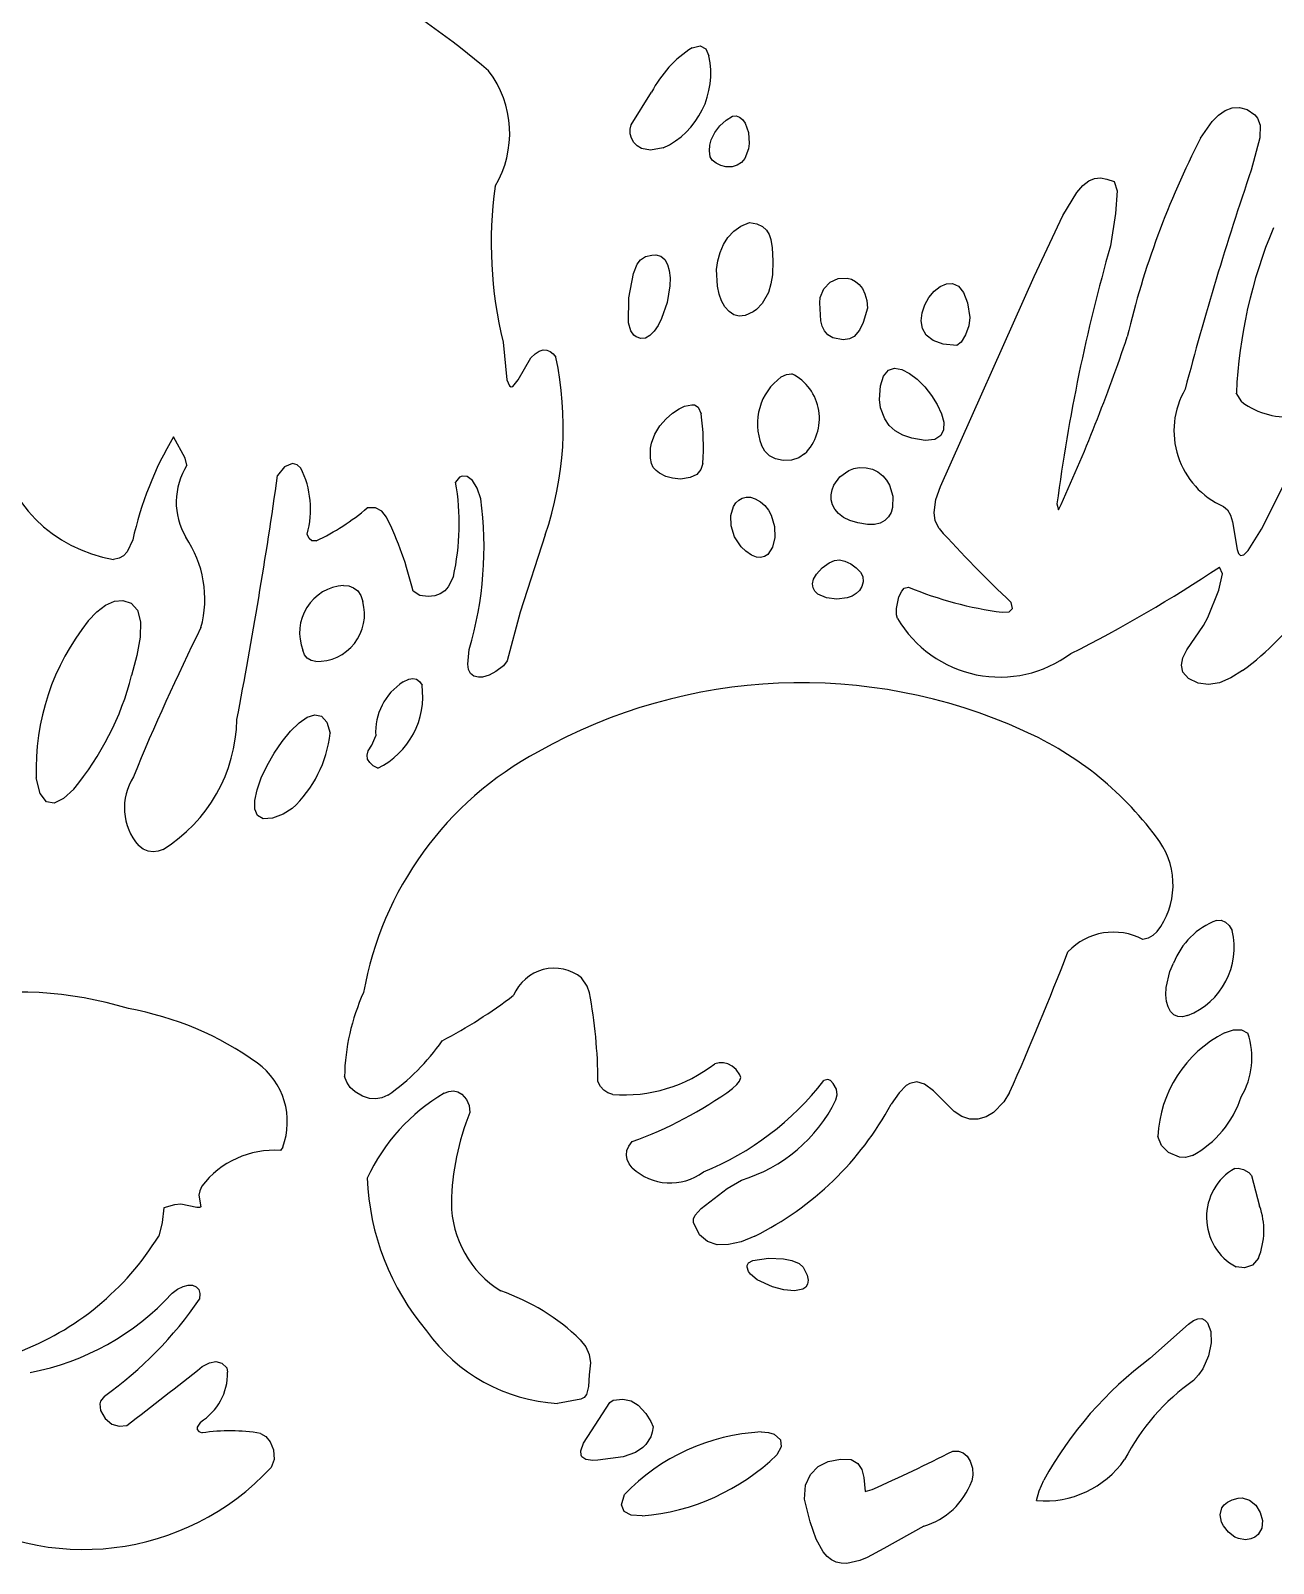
# Model space of a CAD drawing. Extents: x 0.98 to 3.75, y 0.23 to 4.49.
# Drawn here: x 2.374 to 3, y 1.123 to 1.894 of the extents above; entities that cross this region are included whole.
import ezdxf

# ---------------------------------------------------------------- set-up
doc = ezdxf.new("R2010")
doc.units = 0
doc.header["$MEASUREMENT"] = 0
doc.layers.add('Arc', color=6, linetype='CONTINUOUS')
doc.layers.add('Line', color=1, linetype='CONTINUOUS')

msp = doc.modelspace()

# ---------------------------------------------------------------- linework, layer by layer
at = {"layer": 'Arc', "color": 0, "true_color": 0x000000}
for centre, radius, start, end in [((2.35139, 1.5796), 0.38869, 49.29937, 70.83895), ((2.73883, 1.83668), 0.05844, 122.63982, 152.63218), ((2.67533, 1.87297), 0.0414, -65.06718, 12.29207), ((2.56348, 1.84271), 0.05204, -30.7025, 37.33566), ((3.354, 1.6392), 0.43955, 152.772, 166.68943), ((4.47155, 1.31668), 1.56735, 161.1039, 165.31258), ((2.81613, 1.78729), 0.2099, 172.09989, -166.34481), ((3.22588, 1.70094), 0.24498, 157.35576, 177.34765), ((3.78472, 1.53894), 0.90147, 164.08502, 172.52103), ((2.11914, 2.01031), 0.85106, -24.79704, -18.49075), ((2.47615, 1.69503), 0.16634, -19.03914, 12.20441), ((2.76936, 1.69664), 0.02919, 126.14337, -158.27234), ((2.74626, 1.69934), 0.02513, -45.34478, 63.45733), ((2.99142, 1.69315), 0.04165, 149.85017, -113.77496), ((3.00673, 1.73815), 0.03809, -126.7777, -81.90957), ((2.59692, 1.68559), 0.11609, -4.40871, 7.9347), ((2.60043, 1.5991), 0.17892, 149.42534, 167.38118), ((2.42803, 1.6995), 0.07208, -170.73366, -99.45309), ((2.48273, 1.65716), 0.03499, 147.78204, -149.80016), ((2.46906, 1.65368), 0.04626, -15.68803, 26.57775), ((-0.11751, 2.04454), 2.64287, -10.83337, -8.13466), ((2.46933, 1.64632), 0.1208, -12.69243, 10.00067), ((2.42117, 1.63458), 0.18145, -16.47208, 7.71627), ((2.4704, 1.74018), 0.113, -65.00378, -49.43739), ((2.39199, 1.57085), 0.17977, 13.37765, 26.0116), ((3.26648, 2.03323), 0.58373, -138.16638, -133.06568), ((2.88468, 1.70468), 0.16559, -53.00016, -20.58233), ((2.40731, 1.60853), 0.05481, -15.27423, 34.48032), ((2.58952, 2.19652), 0.68841, -63.3923, -56.1856), ((2.53354, 1.59159), 0.02375, 93.76721, -158.11295), ((2.88865, 1.79025), 0.19019, -112.38933, -97.67171), ((2.51878, 1.60075), 0.02368, -92.06593, 15.76859), ((2.49673, 1.52263), 0.11954, 141.26563, -177.99355), ((2.86217, 1.62885), 0.05967, -149.63828, -53.28339), ((3.51246, 1.0723), 1.17454, 153.62512, 157.64458), ((2.28465, 1.60576), 0.14513, -39.8101, -14.3067), ((2.57787, 1.54153), 0.0298, 122.30547, -176.26722), ((2.76242, 1.29585), 0.27047, 65.61233, 119.34809), ((2.53136, 1.55959), 0.04044, -63.88268, 7.89644), ((2.39977, 1.54918), 0.0785, -58.19561, -1.00416), ((2.46474, 1.54775), 0.06087, -47.2628, -6.47203), ((2.80548, 1.38806), 0.16871, 35.63064, 65.999), ((2.71107, 1.38027), 0.17175, 118.22038, 169.90972), ((2.45077, 1.5034), 0.02913, 147.51733, -139.2391), ((2.91077, 1.46457), 0.03856, -37.42888, 34.37502), ((2.98466, 1.41158), 0.03765, 110.91742, 158.726), ((2.91933, 1.40938), 0.03143, 61.85284, 136.76861), ((2.94313, 1.43322), 0.03694, -68.52601, 13.19943), ((1.39986, 2.00949), 1.60452, -23.87619, -21.13672), ((2.63796, 1.40042), 0.02222, 51.80579, 157.18554), ((2.36858, 1.2243), 0.18634, 72.80163, 128.66435), ((2.63839, 1.36634), 0.10599, 155.45783, 179.01509), ((2.4611, 1.61476), 0.25842, -62.21686, -52.76073), ((2.41235, 1.36426), 0.24761, 0.32433, 10.71373), ((2.3963, 1.24697), 0.15773, 54.19158, 80.00693), ((3.00354, 1.33507), 0.06194, 117.168, 177.31782), ((2.95109, 1.37747), 0.03792, -31.03232, 19.16382), ((2.49142, 1.44869), 0.10971, -55.09512, -34.7579), ((2.46712, 1.34536), 0.03651, -20.45372, 53.98004), ((2.67302, 1.43335), 0.07443, -94.36982, -52.14828), ((2.65773, 1.45576), 0.14646, -67.83371, -37.74698), ((2.63284, 1.27519), 0.0984, 120.76944, 154.80575), ((2.60796, 1.52744), 0.20412, -70.19757, -54.0995), ((2.93465, 1.37364), 0.05139, -61.66477, -17.8036), ((2.71233, 1.30228), 0.12619, 157.74714, 178.96117), ((2.70975, 1.39065), 0.07789, -73.27725, -26.12323), ((2.66782, 1.42978), 0.15877, -63.42856, -28.40136), ((2.49709, 1.28526), 0.04581, 86.07106, 142.74173), ((2.69635, 1.34229), 0.02771, -133.69585, -53.10707), ((2.99458, 1.29732), 0.02843, 119.98549, -118.51689), ((2.671, 1.32223), 0.1273, -177.68123, -139.81989), ((2.63848, 1.30487), 0.05232, -179.66189, -121.57649), ((2.95832, 1.29064), 0.03669, -22.23576, 19.61961), ((2.31737, 1.36292), 0.14286, -69.40993, -31.69727), ((2.35057, 1.34565), 0.12857, -79.37665, -42.33095), ((2.57467, 1.15625), 0.11023, 46.12888, 70.71309), ((2.29626, 1.36842), 0.19814, -54.4091, -34.53345), ((2.64463, 1.29042), 0.08694, -144.63089, -93.3272), ((-1.0551, 5.6782), 5.67609, -52.21203, -51.72584), ((2.44471, 1.21886), 0.02889, -58.34254, 1.02269), ((3.04932, 1.07503), 0.1879, 126.44749, 151.38208), ((3.0243, 1.12404), 0.11183, 125.3711, 152.67379), ((2.47468, 1.09603), 0.09382, 80.51728, 98.50653), ((2.74753, 1.0864), 0.10304, 93.01578, 136.13629), ((2.67277, 1.2579), 0.1113, -85.14526, -46.0726), ((2.47456, 1.89363), 0.8014, -66.20018, -62.98544), ((2.88472, 1.20382), 0.04927, -94.7088, -35.25765), ((2.4011, 1.25885), 0.12869, -123.39954, -42.83113), ((2.81368, 1.17705), 0.03655, -73.79824, -20.13083)]:
    msp.add_arc(centre, radius, start, end, dxfattribs=at)
at = {"layer": 'Line', "color": 0, "true_color": 0x000000}
for p, q in [((2.70731, 1.88589), (2.71137, 1.88685)), ((2.71137, 1.88685), (2.71417, 1.88533)), ((2.71417, 1.88533), (2.71578, 1.88178)), ((2.67672, 1.84709), (2.68693, 1.86354)), ((2.7244, 1.84945), (2.72758, 1.85139)), ((2.72758, 1.85139), (2.72948, 1.85158)), ((2.72948, 1.85158), (2.73118, 1.85099)), ((2.96897, 1.84874), (2.97213, 1.85192)), ((2.97213, 1.85192), (2.97547, 1.85424)), ((2.97547, 1.85424), (2.97899, 1.85557)), ((2.97899, 1.85557), (2.98268, 1.85577)), ((2.98268, 1.85577), (2.98656, 1.85472)), ((2.98656, 1.85472), (2.99054, 1.8521)), ((2.99054, 1.8521), (2.99182, 1.8505)), ((2.67618, 1.84493), (2.67672, 1.84709)), ((2.67621, 1.84263), (2.67618, 1.84493)), ((2.71877, 1.84322), (2.7213, 1.84655)), ((2.7213, 1.84655), (2.7244, 1.84945)), ((2.73118, 1.85099), (2.73268, 1.84975)), ((2.73268, 1.84975), (2.73393, 1.84797)), ((2.73393, 1.84797), (2.73561, 1.84324)), ((2.96315, 1.84031), (2.96897, 1.84874)), ((2.99182, 1.8505), (2.99319, 1.84684)), ((2.99319, 1.84684), (2.99299, 1.84046)), ((2.6768, 1.84036), (2.67621, 1.84263)), ((2.67795, 1.83825), (2.6768, 1.84036)), ((2.67966, 1.83644), (2.67795, 1.83825)), ((2.68192, 1.8351), (2.67966, 1.83644)), ((2.7161, 1.83396), (2.71631, 1.8368)), ((2.71631, 1.8368), (2.71698, 1.83949)), ((2.71698, 1.83949), (2.71877, 1.84322)), ((2.73561, 1.84324), (2.73602, 1.83775)), ((2.73602, 1.83775), (2.73568, 1.835)), ((2.99299, 1.84046), (2.98866, 1.82427)), ((2.68635, 1.83425), (2.68192, 1.8351)), ((2.69278, 1.83543), (2.68635, 1.83425)), ((2.71643, 1.83096), (2.7161, 1.83396)), ((2.71738, 1.82933), (2.71643, 1.83096)), ((2.71935, 1.82779), (2.71738, 1.82933)), ((2.73216, 1.8282), (2.73007, 1.82679)), ((2.73377, 1.83011), (2.73216, 1.8282)), ((2.73568, 1.835), (2.73377, 1.83011)), ((2.72183, 1.82658), (2.71935, 1.82779)), ((2.72435, 1.82596), (2.72183, 1.82658)), ((2.72747, 1.826), (2.72435, 1.82596)), ((2.73007, 1.82679), (2.72747, 1.826)), ((2.90976, 1.82013), (2.91279, 1.82037)), ((2.91279, 1.82037), (2.91605, 1.81981)), ((2.89393, 1.80152), (2.9009, 1.81307)), ((2.9009, 1.81307), (2.90394, 1.81663)), ((2.90394, 1.81663), (2.90686, 1.81894)), ((2.90686, 1.81894), (2.90976, 1.82013)), ((2.91605, 1.81981), (2.91968, 1.81861)), ((2.91968, 1.81861), (2.92117, 1.81379)), ((2.92117, 1.81379), (2.92038, 1.80247)), ((2.73186, 1.79612), (2.73612, 1.79794)), ((2.73612, 1.79794), (2.73985, 1.79727)), ((2.73985, 1.79727), (2.74266, 1.79597)), ((2.87943, 1.77082), (2.89393, 1.80152)), ((2.92038, 1.80247), (2.9178, 1.78613)), ((2.72308, 1.78678), (2.72537, 1.79041)), ((2.72537, 1.79041), (2.72829, 1.79357)), ((2.72829, 1.79357), (2.73186, 1.79612)), ((2.74266, 1.79597), (2.74469, 1.79414)), ((2.74469, 1.79414), (2.74606, 1.79191)), ((2.74606, 1.79191), (2.74692, 1.78936)), ((2.72026, 1.77858), (2.72138, 1.7828)), ((2.72138, 1.7828), (2.72308, 1.78678)), ((2.74692, 1.78936), (2.74756, 1.7852)), ((2.74756, 1.7852), (2.74794, 1.77864)), ((2.67783, 1.77223), (2.67963, 1.77688)), ((2.67963, 1.77688), (2.68142, 1.77921)), ((2.68142, 1.77921), (2.68384, 1.7808)), ((2.68384, 1.7808), (2.68706, 1.78155)), ((2.68706, 1.78155), (2.68902, 1.78159)), ((2.68902, 1.78159), (2.69162, 1.78094)), ((2.69162, 1.78094), (2.6936, 1.77932)), ((2.6936, 1.77932), (2.69499, 1.77687)), ((2.69499, 1.77687), (2.69585, 1.77374)), ((2.71967, 1.77427), (2.72026, 1.77858)), ((2.72001, 1.76581), (2.71967, 1.77427)), ((2.74794, 1.77864), (2.74769, 1.77159)), ((2.67547, 1.75995), (2.67783, 1.77223)), ((2.69585, 1.77374), (2.69621, 1.77011)), ((2.69621, 1.77011), (2.6961, 1.76611)), ((2.74695, 1.76701), (2.74568, 1.76272)), ((2.74769, 1.77159), (2.74695, 1.76701)), ((2.77354, 1.76461), (2.77676, 1.76788)), ((2.77676, 1.76788), (2.78085, 1.76973)), ((2.78085, 1.76973), (2.78528, 1.76995)), ((2.78528, 1.76995), (2.78745, 1.76938)), ((2.78745, 1.76938), (2.7895, 1.76832)), ((2.7895, 1.76832), (2.79137, 1.76676)), ((2.79137, 1.76676), (2.79299, 1.76465)), ((2.8321, 1.76578), (2.83526, 1.76715)), ((2.83231, 1.66506), (2.87943, 1.77082)), ((2.83526, 1.76715), (2.83841, 1.76727)), ((2.83841, 1.76727), (2.84136, 1.76587)), ((2.67526, 1.74747), (2.67547, 1.75995)), ((2.6961, 1.76611), (2.6947, 1.75765)), ((2.72087, 1.76193), (2.72001, 1.76581)), ((2.72216, 1.75843), (2.72087, 1.76193)), ((2.74568, 1.76272), (2.74264, 1.7571)), ((2.77155, 1.75749), (2.77175, 1.76012)), ((2.77175, 1.76012), (2.77354, 1.76461)), ((2.79299, 1.76465), (2.79429, 1.76198)), ((2.79429, 1.76198), (2.7952, 1.75871)), ((2.7952, 1.75871), (2.79565, 1.75483)), ((2.82437, 1.75649), (2.82647, 1.7602)), ((2.82647, 1.7602), (2.82911, 1.76338)), ((2.82911, 1.76338), (2.8321, 1.76578)), ((2.84136, 1.76587), (2.84392, 1.76272)), ((2.84392, 1.76272), (2.84591, 1.75757)), ((2.6947, 1.75765), (2.69196, 1.74962)), ((2.72385, 1.75546), (2.72216, 1.75843)), ((2.72591, 1.75312), (2.72385, 1.75546)), ((2.7283, 1.75155), (2.72591, 1.75312)), ((2.73101, 1.75087), (2.7283, 1.75155)), ((2.734, 1.7512), (2.73101, 1.75087)), ((2.73804, 1.75294), (2.734, 1.7512)), ((2.73976, 1.75413), (2.73804, 1.75294)), ((2.74264, 1.7571), (2.73976, 1.75413)), ((2.7721, 1.74853), (2.77155, 1.75749)), ((2.79565, 1.75483), (2.79333, 1.74768)), ((2.82256, 1.74845), (2.82301, 1.7525)), ((2.82301, 1.7525), (2.82437, 1.75649)), ((2.84591, 1.75757), (2.84714, 1.75018)), ((2.67641, 1.74349), (2.67526, 1.74747)), ((2.67802, 1.74129), (2.67641, 1.74349)), ((2.68824, 1.74323), (2.68611, 1.74105)), ((2.6902, 1.74614), (2.68824, 1.74323)), ((2.69196, 1.74962), (2.6902, 1.74614)), ((2.77277, 1.74579), (2.7721, 1.74853)), ((2.7739, 1.74335), (2.77277, 1.74579)), ((2.77562, 1.74133), (2.7739, 1.74335)), ((2.79154, 1.74368), (2.78889, 1.74058)), ((2.79333, 1.74768), (2.79154, 1.74368)), ((2.8232, 1.74461), (2.82256, 1.74845)), ((2.82514, 1.74121), (2.8232, 1.74461)), ((2.84661, 1.746), (2.84487, 1.74139)), ((2.84714, 1.75018), (2.84661, 1.746)), ((2.61217, 1.73774), (2.61417, 1.71874)), ((2.67915, 1.74039), (2.67802, 1.74129)), ((2.68152, 1.73948), (2.67915, 1.74039)), ((2.68385, 1.73975), (2.68152, 1.73948)), ((2.68611, 1.74105), (2.68385, 1.73975)), ((2.77806, 1.73985), (2.77562, 1.74133)), ((2.78325, 1.73886), (2.77806, 1.73985)), ((2.78643, 1.73931), (2.78325, 1.73886)), ((2.78889, 1.74058), (2.78643, 1.73931)), ((2.82854, 1.7385), (2.82514, 1.74121)), ((2.83361, 1.73671), (2.82854, 1.7385)), ((2.84052, 1.73611), (2.83361, 1.73671)), ((2.84262, 1.73766), (2.84052, 1.73611)), ((2.84487, 1.74139), (2.84262, 1.73766)), ((2.61982, 1.71877), (2.62609, 1.72979)), ((2.62609, 1.72979), (2.62831, 1.7319)), ((2.62831, 1.7319), (2.6304, 1.73321)), ((2.6304, 1.73321), (2.63235, 1.7338)), ((2.63235, 1.7338), (2.63415, 1.73372)), ((2.63415, 1.73372), (2.63582, 1.73306)), ((2.63582, 1.73306), (2.63735, 1.73186)), ((2.63735, 1.73186), (2.63873, 1.7302)), ((2.75214, 1.72021), (2.75476, 1.72146)), ((2.75476, 1.72146), (2.7575, 1.72182)), ((2.80212, 1.71567), (2.80367, 1.72068)), ((2.80367, 1.72068), (2.8061, 1.72356)), ((2.8061, 1.72356), (2.80922, 1.72456)), ((2.80922, 1.72456), (2.81281, 1.72396)), ((2.81281, 1.72396), (2.81667, 1.72202)), ((2.81667, 1.72202), (2.82059, 1.71902)), ((2.61417, 1.71874), (2.61543, 1.71569)), ((2.61543, 1.71569), (2.61619, 1.71528)), ((2.61619, 1.71528), (2.61703, 1.71548)), ((2.61703, 1.71548), (2.61982, 1.71877)), ((2.80164, 1.70893), (2.80212, 1.71567)), ((2.82059, 1.71902), (2.82437, 1.71522)), ((2.82437, 1.71522), (2.82779, 1.71088)), ((2.70073, 1.70414), (2.70353, 1.70549)), ((2.70353, 1.70549), (2.70711, 1.70625)), ((2.70711, 1.70625), (2.70846, 1.7061)), ((2.70846, 1.7061), (2.71043, 1.70495)), ((2.71043, 1.70495), (2.71189, 1.70161)), ((2.80217, 1.70473), (2.80164, 1.70893)), ((2.80427, 1.69907), (2.80217, 1.70473)), ((2.82779, 1.71088), (2.83066, 1.70629)), ((2.83066, 1.70629), (2.83277, 1.7017)), ((2.98393, 1.70764), (2.98116, 1.71228)), ((2.69115, 1.69555), (2.69424, 1.69909)), ((2.69424, 1.69909), (2.69753, 1.70198)), ((2.69753, 1.70198), (2.70073, 1.70414)), ((2.80655, 1.69582), (2.80427, 1.69907)), ((2.83277, 1.7017), (2.8339, 1.69739)), ((2.8339, 1.69739), (2.83386, 1.69362)), ((2.45215, 1.67927), (2.44639, 1.69011)), ((2.68681, 1.68687), (2.68857, 1.69145)), ((2.68857, 1.69145), (2.69115, 1.69555)), ((2.80956, 1.69307), (2.80655, 1.69582)), ((2.81331, 1.69088), (2.80956, 1.69307)), ((2.8178, 1.68934), (2.81331, 1.69088)), ((2.82461, 1.68825), (2.8178, 1.68934)), ((2.83243, 1.69066), (2.82942, 1.68878)), ((2.83386, 1.69362), (2.83243, 1.69066)), ((2.68632, 1.68442), (2.68681, 1.68687)), ((2.68634, 1.67926), (2.68632, 1.68442)), ((2.74392, 1.68292), (2.74224, 1.68584)), ((2.74626, 1.68058), (2.74392, 1.68292)), ((2.76393, 1.68146), (2.76098, 1.67949)), ((2.82942, 1.68878), (2.82461, 1.68825)), ((2.45313, 1.67581), (2.45215, 1.67927)), ((2.50215, 1.67493), (2.49877, 1.67058)), ((2.50621, 1.67657), (2.50215, 1.67493)), ((2.50866, 1.67603), (2.50621, 1.67657)), ((2.51043, 1.67438), (2.50866, 1.67603)), ((2.68691, 1.67657), (2.68634, 1.67926)), ((2.68779, 1.67468), (2.68691, 1.67657)), ((2.68918, 1.67306), (2.68779, 1.67468)), ((2.71266, 1.67667), (2.7117, 1.67364)), ((2.74932, 1.67895), (2.74626, 1.68058)), ((2.75314, 1.67816), (2.74932, 1.67895)), ((2.7574, 1.67835), (2.75314, 1.67816)), ((2.76098, 1.67949), (2.7574, 1.67835)), ((2.7861, 1.67311), (2.78866, 1.67409)), ((2.78866, 1.67409), (2.79141, 1.67459)), ((2.79141, 1.67459), (2.79493, 1.67452)), ((2.79493, 1.67452), (2.79809, 1.67375)), ((2.79809, 1.67375), (2.80085, 1.67238)), ((2.59033, 1.66976), (2.5883, 1.6673)), ((2.59156, 1.6703), (2.59033, 1.66976)), ((2.59421, 1.67003), (2.59156, 1.6703)), ((2.59688, 1.66802), (2.59421, 1.67003)), ((2.59924, 1.66431), (2.59688, 1.66802)), ((2.69095, 1.67172), (2.68918, 1.67306)), ((2.69408, 1.67019), (2.69095, 1.67172)), ((2.69741, 1.66924), (2.69408, 1.67019)), ((2.70146, 1.66885), (2.69741, 1.66924)), ((2.7064, 1.66953), (2.70146, 1.66885)), ((2.70971, 1.67119), (2.7064, 1.66953)), ((2.7117, 1.67364), (2.70971, 1.67119)), ((2.77867, 1.66572), (2.78173, 1.66998)), ((2.78173, 1.66998), (2.7861, 1.67311)), ((2.80085, 1.67238), (2.80321, 1.67052)), ((2.80321, 1.67052), (2.80515, 1.66827)), ((2.80515, 1.66827), (2.80666, 1.66572)), ((2.60097, 1.65895), (2.59924, 1.66431)), ((2.73081, 1.65827), (2.73252, 1.65928)), ((2.73252, 1.65928), (2.73448, 1.65976)), ((2.73448, 1.65976), (2.73667, 1.65967)), ((2.73667, 1.65967), (2.73907, 1.65892)), ((2.73907, 1.65892), (2.74173, 1.65742)), ((2.77726, 1.66085), (2.77773, 1.66333)), ((2.7773, 1.65836), (2.77726, 1.66085)), ((2.77789, 1.65592), (2.7773, 1.65836)), ((2.77773, 1.66333), (2.77867, 1.66572)), ((2.80666, 1.66572), (2.80836, 1.66013)), ((2.80836, 1.66013), (2.8082, 1.65456)), ((2.82908, 1.65204), (2.82998, 1.65851)), ((2.82998, 1.65851), (2.83231, 1.66506)), ((2.9938, 1.64367), (3.00459, 1.66498)), ((2.54794, 1.65429), (2.54388, 1.65434)), ((2.55111, 1.65265), (2.54794, 1.65429)), ((2.55355, 1.64969), (2.55111, 1.65265)), ((2.72687, 1.65045), (2.72822, 1.65499)), ((2.72822, 1.65499), (2.72937, 1.65682)), ((2.72937, 1.65682), (2.73081, 1.65827)), ((2.74173, 1.65742), (2.74396, 1.65547)), ((2.74396, 1.65547), (2.74577, 1.65317)), ((2.74577, 1.65317), (2.74716, 1.65061)), ((2.74716, 1.65061), (2.74879, 1.64503)), ((2.77908, 1.65359), (2.77789, 1.65592)), ((2.78091, 1.65144), (2.77908, 1.65359)), ((2.78343, 1.64954), (2.78091, 1.65144)), ((2.8074, 1.65204), (2.80609, 1.64981)), ((2.8082, 1.65456), (2.8074, 1.65204)), ((2.82969, 1.64788), (2.82908, 1.65204)), ((2.89092, 1.65628), (2.89173, 1.65337)), ((2.97463, 1.65504), (2.97673, 1.65334)), ((2.97673, 1.65334), (2.97824, 1.65067)), ((2.97824, 1.65067), (2.97928, 1.64735)), ((2.72693, 1.6452), (2.72687, 1.65045)), ((2.72857, 1.63977), (2.72693, 1.6452)), ((2.74879, 1.64503), (2.74896, 1.63942)), ((2.78669, 1.64795), (2.78343, 1.64954)), ((2.79072, 1.64674), (2.78669, 1.64795)), ((2.79558, 1.64597), (2.79072, 1.64674)), ((2.79902, 1.64598), (2.79558, 1.64597)), ((2.80191, 1.64668), (2.79902, 1.64598)), ((2.80426, 1.648), (2.80191, 1.64668)), ((2.80609, 1.64981), (2.80426, 1.648)), ((2.83156, 1.6439), (2.82969, 1.64788)), ((2.97928, 1.64735), (2.9815, 1.63343)), ((2.98707, 1.63291), (2.9938, 1.64367)), ((2.42584, 1.63819), (2.42306, 1.63224)), ((2.51455, 1.63897), (2.51359, 1.64117)), ((2.51603, 1.63777), (2.51455, 1.63897)), ((2.51815, 1.63777), (2.51603, 1.63777)), ((2.63339, 1.64077), (2.62082, 1.6018)), ((2.73195, 1.6347), (2.72857, 1.63977)), ((2.74896, 1.63942), (2.74777, 1.63447)), ((2.41899, 1.62895), (2.41619, 1.6284)), ((2.42124, 1.63024), (2.41899, 1.62895)), ((2.42306, 1.63224), (2.42124, 1.63024)), ((2.73434, 1.63247), (2.73195, 1.6347)), ((2.73724, 1.63054), (2.73434, 1.63247)), ((2.73964, 1.62955), (2.73724, 1.63054)), ((2.7418, 1.62934), (2.73964, 1.62955)), ((2.74371, 1.62981), (2.7418, 1.62934)), ((2.74535, 1.63088), (2.74371, 1.62981)), ((2.74777, 1.63447), (2.74535, 1.63088)), ((2.77621, 1.62665), (2.77892, 1.62783)), ((2.77892, 1.62783), (2.78145, 1.62816)), ((2.78145, 1.62816), (2.78422, 1.62752)), ((2.78422, 1.62752), (2.78718, 1.62611)), ((2.9815, 1.63343), (2.98224, 1.63129)), ((2.98224, 1.63129), (2.98333, 1.6303)), ((2.98333, 1.6303), (2.98489, 1.63074)), ((2.98489, 1.63074), (2.98707, 1.63291)), ((2.58718, 1.61978), (2.58465, 1.61461)), ((2.76848, 1.61841), (2.76986, 1.62092)), ((2.76986, 1.62092), (2.77271, 1.62411)), ((2.77271, 1.62411), (2.77621, 1.62665)), ((2.78718, 1.62611), (2.78993, 1.62419)), ((2.78993, 1.62419), (2.79205, 1.62202)), ((2.79205, 1.62202), (2.79314, 1.61985)), ((2.79314, 1.61985), (2.79333, 1.6171)), ((2.97237, 1.61296), (2.97418, 1.62118)), ((2.97418, 1.62118), (2.97262, 1.62456)), ((2.53198, 1.61529), (2.53463, 1.61503)), ((2.53463, 1.61503), (2.53701, 1.61411)), ((2.53701, 1.61411), (2.53903, 1.61251)), ((2.53903, 1.61251), (2.54057, 1.61021)), ((2.57025, 1.6103), (2.56688, 1.61245)), ((2.58281, 1.61263), (2.58054, 1.6111)), ((2.58465, 1.61461), (2.58281, 1.61263)), ((2.76796, 1.6161), (2.76848, 1.61841)), ((2.76821, 1.61407), (2.76796, 1.6161)), ((2.76914, 1.61233), (2.76821, 1.61407)), ((2.77064, 1.6109), (2.76914, 1.61233)), ((2.79161, 1.61277), (2.78992, 1.61117)), ((2.79279, 1.61475), (2.79161, 1.61277)), ((2.79333, 1.6171), (2.79279, 1.61475)), ((2.81139, 1.60953), (2.81282, 1.61247)), ((2.81282, 1.61247), (2.814, 1.6139)), ((2.814, 1.6139), (2.81621, 1.6144)), ((2.96682, 1.59909), (2.97237, 1.61296)), ((2.40782, 1.60198), (2.41221, 1.60533)), ((2.41221, 1.60533), (2.4166, 1.60729)), ((2.4166, 1.60729), (2.42093, 1.60769)), ((2.42093, 1.60769), (2.42513, 1.60635)), ((2.42513, 1.60635), (2.42829, 1.60279)), ((2.54057, 1.61021), (2.54157, 1.60718)), ((2.57455, 1.60964), (2.57025, 1.6103)), ((2.5778, 1.61009), (2.57455, 1.60964)), ((2.58054, 1.6111), (2.5778, 1.61009)), ((2.77489, 1.60897), (2.77064, 1.6109)), ((2.7801, 1.60833), (2.77489, 1.60897)), ((2.7854, 1.60905), (2.7801, 1.60833)), ((2.78781, 1.60993), (2.7854, 1.60905)), ((2.78992, 1.61117), (2.78781, 1.60993)), ((2.81012, 1.60371), (2.81139, 1.60953)), ((2.86848, 1.60364), (2.86789, 1.60678)), ((2.40348, 1.59743), (2.40782, 1.60198)), ((2.42829, 1.60279), (2.42968, 1.59692)), ((2.42968, 1.59692), (2.42951, 1.58919)), ((2.62082, 1.6018), (2.61422, 1.57735)), ((2.81021, 1.60046), (2.81012, 1.60371)), ((2.81068, 1.59869), (2.81021, 1.60046)), ((2.86326, 1.60176), (2.8668, 1.60205)), ((2.8668, 1.60205), (2.86848, 1.60364)), ((2.96465, 1.59514), (2.96682, 1.59909)), ((2.42951, 1.58919), (2.42797, 1.58004)), ((2.95628, 1.58288), (2.96465, 1.59514)), ((2.5123, 1.58039), (2.5115, 1.58274)), ((2.59448, 1.5757), (2.59517, 1.58313)), ((2.95432, 1.57892), (2.95628, 1.58288)), ((2.42797, 1.58004), (2.42527, 1.56989)), ((2.5137, 1.57869), (2.5123, 1.58039)), ((2.51561, 1.57759), (2.5137, 1.57869)), ((2.51792, 1.57708), (2.51561, 1.57759)), ((2.59483, 1.57299), (2.59448, 1.5757)), ((2.61248, 1.57491), (2.60863, 1.5719)), ((2.61422, 1.57735), (2.61248, 1.57491)), ((2.95351, 1.57515), (2.95432, 1.57892)), ((2.95427, 1.57166), (2.95351, 1.57515)), ((2.56194, 1.56672), (2.56472, 1.56805)), ((2.56472, 1.56805), (2.56684, 1.5685)), ((2.56684, 1.5685), (2.56869, 1.56811)), ((2.56869, 1.56811), (2.57022, 1.56696)), ((2.57022, 1.56696), (2.57142, 1.56515)), ((2.59579, 1.57096), (2.59483, 1.57299)), ((2.59744, 1.56964), (2.59579, 1.57096)), ((2.59988, 1.56905), (2.59744, 1.56964)), ((2.60185, 1.56916), (2.59988, 1.56905)), ((2.60521, 1.57016), (2.60185, 1.56916)), ((2.60863, 1.5719), (2.60521, 1.57016)), ((2.95705, 1.56853), (2.95427, 1.57166)), ((2.96189, 1.56606), (2.95705, 1.56853)), ((2.96711, 1.56539), (2.96189, 1.56606)), ((2.97264, 1.56635), (2.96711, 1.56539)), ((2.97841, 1.56876), (2.97264, 1.56635)), ((2.98434, 1.57243), (2.97841, 1.56876)), ((2.50527, 1.54197), (2.50955, 1.54616)), ((2.50955, 1.54616), (2.5137, 1.54903)), ((2.5137, 1.54903), (2.51753, 1.55025)), ((2.51753, 1.55025), (2.52085, 1.54952)), ((2.52085, 1.54952), (2.52347, 1.5465)), ((2.52347, 1.5465), (2.52522, 1.54089)), ((2.49705, 1.53093), (2.50104, 1.53679)), ((2.50104, 1.53679), (2.50527, 1.54197)), ((2.54613, 1.53487), (2.54813, 1.53959)), ((2.49348, 1.52471), (2.49705, 1.53093)), ((2.54375, 1.52989), (2.54438, 1.53198)), ((2.54401, 1.52791), (2.54375, 1.52989)), ((2.54507, 1.5261), (2.54401, 1.52791)), ((2.54438, 1.53198), (2.54613, 1.53487)), ((2.49053, 1.51846), (2.49348, 1.52471)), ((2.54682, 1.52453), (2.54507, 1.5261)), ((2.54917, 1.52328), (2.54682, 1.52453)), ((2.37929, 1.51054), (2.37727, 1.51845)), ((2.39613, 1.51284), (2.39101, 1.50805)), ((2.48722, 1.50712), (2.48838, 1.51249)), ((2.48838, 1.51249), (2.49053, 1.51846)), ((2.38239, 1.50646), (2.37929, 1.51054)), ((2.38636, 1.50578), (2.38239, 1.50646)), ((2.39101, 1.50805), (2.38636, 1.50578)), ((2.48723, 1.50268), (2.48722, 1.50712)), ((2.48859, 1.49949), (2.48723, 1.50268)), ((2.49151, 1.49786), (2.48859, 1.49949)), ((2.49616, 1.49812), (2.49151, 1.49786)), ((2.50161, 1.50013), (2.49616, 1.49812)), ((2.50605, 1.50304), (2.50161, 1.50013)), ((2.43116, 1.48254), (2.4287, 1.48438)), ((2.43363, 1.48149), (2.43116, 1.48254)), ((2.43613, 1.48118), (2.43363, 1.48149)), ((2.43863, 1.48153), (2.43613, 1.48118)), ((2.44114, 1.48247), (2.43863, 1.48153)), ((2.97122, 1.44675), (2.97359, 1.44678)), ((2.97359, 1.44678), (2.97573, 1.44587)), ((2.97573, 1.44587), (2.97759, 1.44412)), ((2.97759, 1.44412), (2.9791, 1.44166)), ((2.93679, 1.43774), (2.93416, 1.4371)), ((2.93921, 1.43912), (2.93679, 1.43774)), ((2.9414, 1.44114), (2.93921, 1.43912)), ((2.94585, 1.41289), (2.94776, 1.42097)), ((2.94776, 1.42097), (2.94958, 1.42524)), ((2.65449, 1.41356), (2.6517, 1.41788)), ((2.65564, 1.41029), (2.65449, 1.41356)), ((2.94571, 1.40925), (2.94585, 1.41289)), ((2.94605, 1.40599), (2.94571, 1.40925)), ((2.94686, 1.40318), (2.94605, 1.40599)), ((2.94809, 1.4009), (2.94686, 1.40318)), ((2.94972, 1.39925), (2.94809, 1.4009)), ((2.95171, 1.3983), (2.94972, 1.39925)), ((2.95403, 1.39814), (2.95171, 1.3983)), ((2.95665, 1.39884), (2.95403, 1.39814)), ((2.97526, 1.39018), (2.97974, 1.39165)), ((2.97974, 1.39165), (2.98368, 1.39164)), ((2.98368, 1.39164), (2.98691, 1.38992)), ((2.72096, 1.37503), (2.71869, 1.37458)), ((2.72318, 1.37503), (2.72096, 1.37503)), ((2.72533, 1.37451), (2.72318, 1.37503)), ((2.72742, 1.3734), (2.72533, 1.37451)), ((2.72944, 1.37161), (2.72742, 1.3734)), ((2.53354, 1.36527), (2.53242, 1.36816)), ((2.53531, 1.3627), (2.53354, 1.36527)), ((2.66122, 1.36314), (2.65996, 1.36566)), ((2.73137, 1.36908), (2.72944, 1.37161)), ((2.72978, 1.36406), (2.73118, 1.3659)), ((2.73118, 1.3659), (2.73175, 1.36759)), ((2.73175, 1.36759), (2.73137, 1.36908)), ((2.77554, 1.36673), (2.77354, 1.3661)), ((2.77703, 1.36616), (2.77554, 1.36673)), ((2.77836, 1.36463), (2.77703, 1.36616)), ((2.82043, 1.36547), (2.81685, 1.36471)), ((2.82433, 1.36424), (2.82043, 1.36547)), ((2.53778, 1.36047), (2.53531, 1.3627)), ((2.54145, 1.3583), (2.53778, 1.36047)), ((2.5449, 1.35715), (2.54145, 1.3583)), ((2.5542, 1.35871), (2.55125, 1.35746)), ((2.5825, 1.35974), (2.58497, 1.36064)), ((2.58497, 1.36064), (2.5873, 1.36092)), ((2.5873, 1.36092), (2.58947, 1.36049)), ((2.58947, 1.36049), (2.59145, 1.35928)), ((2.59145, 1.35928), (2.59381, 1.35656)), ((2.66284, 1.36124), (2.66122, 1.36314)), ((2.66487, 1.35993), (2.66284, 1.36124)), ((2.66735, 1.35914), (2.66487, 1.35993)), ((2.72765, 1.3621), (2.72978, 1.36406)), ((2.77994, 1.36172), (2.77836, 1.36463)), ((2.77968, 1.35635), (2.78029, 1.35897)), ((2.78029, 1.35897), (2.77994, 1.36172)), ((2.81147, 1.3599), (2.80748, 1.35426)), ((2.81509, 1.3636), (2.81147, 1.3599)), ((2.81685, 1.36471), (2.81509, 1.3636)), ((2.82883, 1.36102), (2.82433, 1.36424)), ((2.83727, 1.35242), (2.82883, 1.36102)), ((2.86707, 1.36005), (2.86421, 1.35535)), ((2.54816, 1.3569), (2.5449, 1.35715)), ((2.55125, 1.35746), (2.54816, 1.3569)), ((2.59381, 1.35656), (2.59512, 1.35349)), ((2.59512, 1.35349), (2.59554, 1.35006)), ((2.83911, 1.35059), (2.83727, 1.35242)), ((2.843, 1.34797), (2.83911, 1.35059)), ((2.85905, 1.35005), (2.8552, 1.34779)), ((2.86421, 1.35535), (2.85905, 1.35005)), ((2.84705, 1.34668), (2.843, 1.34797)), ((2.85116, 1.34665), (2.84705, 1.34668)), ((2.8552, 1.34779), (2.85116, 1.34665)), ((2.67544, 1.33314), (2.67711, 1.33539)), ((2.94352, 1.33347), (2.94166, 1.33797)), ((2.50133, 1.3326), (2.50023, 1.33097)), ((2.67431, 1.32857), (2.67453, 1.33085)), ((2.67472, 1.32635), (2.67431, 1.32857)), ((2.67453, 1.33085), (2.67544, 1.33314)), ((2.94706, 1.3299), (2.94352, 1.33347)), ((2.95248, 1.32749), (2.94706, 1.3299)), ((2.95561, 1.32733), (2.95248, 1.32749)), ((2.95904, 1.3284), (2.95561, 1.32733)), ((2.67571, 1.32423), (2.67472, 1.32635)), ((2.67721, 1.32225), (2.67571, 1.32423)), ((2.98037, 1.32194), (2.98212, 1.32211)), ((2.98212, 1.32211), (2.9848, 1.32138)), ((2.9848, 1.32138), (2.98742, 1.31988)), ((2.98742, 1.31988), (2.98877, 1.31831)), ((2.46063, 1.313), (2.45953, 1.31059)), ((2.71193, 1.30166), (2.72495, 1.31181)), ((2.72495, 1.31181), (2.73216, 1.31605)), ((2.98877, 1.31831), (2.99288, 1.30296)), ((2.4469, 1.3036), (2.44155, 1.30214)), ((2.45009, 1.30398), (2.4469, 1.3036)), ((2.45816, 1.30217), (2.45009, 1.30398)), ((2.45953, 1.31059), (2.45919, 1.30841)), ((2.45919, 1.30841), (2.46007, 1.30265)), ((2.44155, 1.30214), (2.44058, 1.29468)), ((2.45953, 1.30217), (2.45816, 1.30217)), ((2.46007, 1.30265), (2.45953, 1.30217)), ((2.70794, 1.29477), (2.70808, 1.29662)), ((2.70808, 1.29662), (2.7089, 1.29838)), ((2.7089, 1.29838), (2.71193, 1.30166)), ((2.44058, 1.29468), (2.43892, 1.28786)), ((2.71103, 1.28846), (2.70794, 1.29477)), ((2.71499, 1.28508), (2.71103, 1.28846)), ((2.71989, 1.2835), (2.71499, 1.28508)), ((2.7256, 1.28354), (2.71989, 1.2835)), ((2.73197, 1.28502), (2.7256, 1.28354)), ((2.73884, 1.28778), (2.73197, 1.28502)), ((2.73495, 1.27227), (2.73497, 1.27313)), ((2.73497, 1.27313), (2.73567, 1.27441)), ((2.73567, 1.27441), (2.73791, 1.27549)), ((2.73791, 1.27549), (2.74577, 1.27677)), ((2.74577, 1.27677), (2.75327, 1.27642)), ((2.75327, 1.27642), (2.75749, 1.27564)), ((2.75749, 1.27564), (2.76115, 1.27399)), ((2.76115, 1.27399), (2.76312, 1.27221)), ((2.98923, 1.2732), (2.98535, 1.27181)), ((2.99228, 1.27675), (2.98923, 1.2732)), ((2.73568, 1.27), (2.73495, 1.27227)), ((2.73665, 1.26862), (2.73568, 1.27)), ((2.74013, 1.26586), (2.73665, 1.26862)), ((2.74781, 1.2623), (2.74013, 1.26586)), ((2.76312, 1.27221), (2.76519, 1.26825)), ((2.76519, 1.26825), (2.76564, 1.26571)), ((2.76564, 1.26571), (2.76537, 1.26371)), ((2.98535, 1.27181), (2.981, 1.27234)), ((2.44562, 1.25907), (2.44842, 1.26108)), ((2.44842, 1.26108), (2.45116, 1.26242)), ((2.45116, 1.26242), (2.45372, 1.26309)), ((2.45372, 1.26309), (2.45597, 1.26308)), ((2.45597, 1.26308), (2.4578, 1.26239)), ((2.4578, 1.26239), (2.45907, 1.261)), ((2.45907, 1.261), (2.45968, 1.25891)), ((2.45968, 1.25891), (2.45949, 1.2561)), ((2.7535, 1.26077), (2.74781, 1.2623)), ((2.75881, 1.26028), (2.7535, 1.26077)), ((2.76301, 1.26116), (2.75881, 1.26028)), ((2.76446, 1.26221), (2.76301, 1.26116)), ((2.76537, 1.26371), (2.76446, 1.26221)), ((2.93769, 1.22618), (2.95711, 1.24361)), ((2.95711, 1.24361), (2.95959, 1.24541)), ((2.95959, 1.24541), (2.9618, 1.24627)), ((2.9618, 1.24627), (2.96373, 1.2463)), ((2.96373, 1.2463), (2.96535, 1.24559)), ((2.96535, 1.24559), (2.96666, 1.24423)), ((2.96666, 1.24423), (2.96828, 1.23992)), ((2.65107, 1.23572), (2.65382, 1.23217)), ((2.96849, 1.23413), (2.96718, 1.22759)), ((2.96828, 1.23992), (2.96849, 1.23413)), ((2.65382, 1.23217), (2.65559, 1.22829)), ((2.65559, 1.22829), (2.65624, 1.22402)), ((2.96718, 1.22759), (2.96424, 1.22104)), ((2.46081, 1.22215), (2.46441, 1.22399)), ((2.46441, 1.22399), (2.46769, 1.22466)), ((2.46769, 1.22466), (2.47061, 1.22392)), ((2.47061, 1.22392), (2.47312, 1.22152)), ((2.47312, 1.22152), (2.4736, 1.21937)), ((2.65624, 1.22402), (2.65545, 1.21803)), ((2.96424, 1.22104), (2.96213, 1.21799)), ((2.65517, 1.21213), (2.6541, 1.20818)), ((2.65545, 1.21803), (2.65517, 1.21213)), ((2.96213, 1.21799), (2.95957, 1.21522)), ((2.40966, 1.20482), (2.40921, 1.2034)), ((2.40921, 1.2034), (2.40957, 1.20012)), ((2.41158, 1.20729), (2.40966, 1.20482)), ((2.65131, 1.20582), (2.63959, 1.20363)), ((2.65297, 1.20671), (2.65131, 1.20582)), ((2.6541, 1.20818), (2.65297, 1.20671)), ((2.65673, 1.1899), (2.66598, 1.20408)), ((2.66598, 1.20408), (2.66764, 1.20521)), ((2.66764, 1.20521), (2.6725, 1.20584)), ((2.6725, 1.20584), (2.67666, 1.20489)), ((2.67666, 1.20489), (2.68013, 1.20282)), ((2.40957, 1.20012), (2.41202, 1.19613)), ((2.41202, 1.19613), (2.41535, 1.19328)), ((2.68013, 1.20282), (2.68409, 1.19863)), ((2.68409, 1.19863), (2.68661, 1.1945)), ((2.41535, 1.19328), (2.41898, 1.19214)), ((2.41898, 1.19214), (2.42287, 1.19248)), ((2.45988, 1.19426), (2.45822, 1.19164)), ((2.45822, 1.19164), (2.45828, 1.19052)), ((2.45828, 1.19052), (2.45909, 1.18957)), ((2.45909, 1.18957), (2.4608, 1.18881)), ((2.49014, 1.18856), (2.49276, 1.18706)), ((2.65259, 1.1837), (2.65673, 1.1899)), ((2.6873, 1.18913), (2.68649, 1.18678)), ((2.68661, 1.1945), (2.6878, 1.19179)), ((2.6878, 1.19179), (2.6873, 1.18913)), ((2.74211, 1.18929), (2.74581, 1.18906)), ((2.74581, 1.18906), (2.74861, 1.18821)), ((2.74861, 1.18821), (2.75187, 1.18535)), ((2.49276, 1.18706), (2.49495, 1.18439)), ((2.49495, 1.18439), (2.49666, 1.18027)), ((2.49666, 1.18027), (2.49704, 1.1754)), ((2.65126, 1.17986), (2.65259, 1.1837)), ((2.68251, 1.18141), (2.67888, 1.179)), ((2.68406, 1.18294), (2.68251, 1.18141)), ((2.68649, 1.18678), (2.68406, 1.18294)), ((2.7522, 1.1818), (2.74999, 1.17774)), ((2.75187, 1.18535), (2.7522, 1.1818)), ((2.49704, 1.1754), (2.49548, 1.17136)), ((2.65141, 1.17766), (2.65126, 1.17986)), ((2.6519, 1.17675), (2.65141, 1.17766)), ((2.65388, 1.17541), (2.6519, 1.17675)), ((2.65741, 1.1749), (2.65388, 1.17541)), ((2.65985, 1.17501), (2.65741, 1.1749)), ((2.67256, 1.17674), (2.65985, 1.17501)), ((2.67888, 1.179), (2.67256, 1.17674)), ((2.77075, 1.17183), (2.77586, 1.17437)), ((2.77586, 1.17437), (2.78193, 1.17557)), ((2.78193, 1.17557), (2.78728, 1.17535)), ((2.78728, 1.17535), (2.79064, 1.17348)), ((2.79064, 1.17348), (2.79268, 1.17036)), ((2.83856, 1.17967), (2.84128, 1.17957)), ((2.84128, 1.17957), (2.84366, 1.17875)), ((2.84366, 1.17875), (2.84566, 1.1771)), ((2.84566, 1.1771), (2.84726, 1.17455)), ((2.84726, 1.17455), (2.84837, 1.17108)), ((2.76444, 1.16243), (2.76685, 1.16788)), ((2.76685, 1.16788), (2.77075, 1.17183)), ((2.79268, 1.17036), (2.79374, 1.16644)), ((2.79374, 1.16644), (2.79432, 1.15925)), ((2.84859, 1.16772), (2.848, 1.16447)), ((2.84837, 1.17108), (2.84859, 1.16772)), ((2.88201, 1.15965), (2.88437, 1.16503)), ((2.67185, 1.15264), (2.67325, 1.1578)), ((2.76379, 1.15539), (2.76444, 1.16243)), ((2.79432, 1.15925), (2.79795, 1.16038)), ((2.88068, 1.15471), (2.88201, 1.15965)), ((2.67314, 1.14924), (2.67185, 1.15264)), ((2.76668, 1.14411), (2.76379, 1.15539)), ((2.97296, 1.14755), (2.97382, 1.15106)), ((2.97382, 1.15106), (2.975, 1.15263)), ((2.975, 1.15263), (2.97672, 1.15401)), ((2.97672, 1.15401), (2.97906, 1.15516)), ((2.97906, 1.15516), (2.98205, 1.15602)), ((2.98205, 1.15602), (2.98409, 1.15616)), ((2.98409, 1.15616), (2.98784, 1.155)), ((2.98784, 1.155), (2.99094, 1.15237)), ((2.99094, 1.15237), (2.99316, 1.1488)), ((2.67672, 1.14742), (2.67314, 1.14924)), ((2.68219, 1.147), (2.67672, 1.14742)), ((2.76978, 1.13534), (2.76668, 1.14411)), ((2.82388, 1.14195), (2.80386, 1.13067)), ((2.97376, 1.14385), (2.97296, 1.14755)), ((2.97465, 1.14206), (2.97376, 1.14385)), ((2.97721, 1.13884), (2.97465, 1.14206)), ((2.99316, 1.1488), (2.99426, 1.14481)), ((2.99426, 1.14481), (2.99399, 1.14091)), ((2.77328, 1.12899), (2.76978, 1.13534)), ((2.98047, 1.1364), (2.97721, 1.13884)), ((2.98225, 1.13559), (2.98047, 1.1364)), ((2.98584, 1.13507), (2.98225, 1.13559)), ((2.98845, 1.13553), (2.98584, 1.13507)), ((2.99054, 1.13641), (2.98845, 1.13553)), ((2.99214, 1.13765), (2.99054, 1.13641)), ((2.99399, 1.14091), (2.99214, 1.13765)), ((2.77525, 1.12669), (2.77328, 1.12899)), ((2.7774, 1.12498), (2.77525, 1.12669)), ((2.79535, 1.12615), (2.79163, 1.12464)), ((2.80386, 1.13067), (2.79535, 1.12615)), ((2.77974, 1.12382), (2.7774, 1.12498)), ((2.78232, 1.12322), (2.77974, 1.12382)), ((2.78514, 1.12317), (2.78232, 1.12322)), ((2.79163, 1.12464), (2.78514, 1.12317))]:
    msp.add_line(p, q, dxfattribs=at)

doc.saveas('drawing.dxf')
